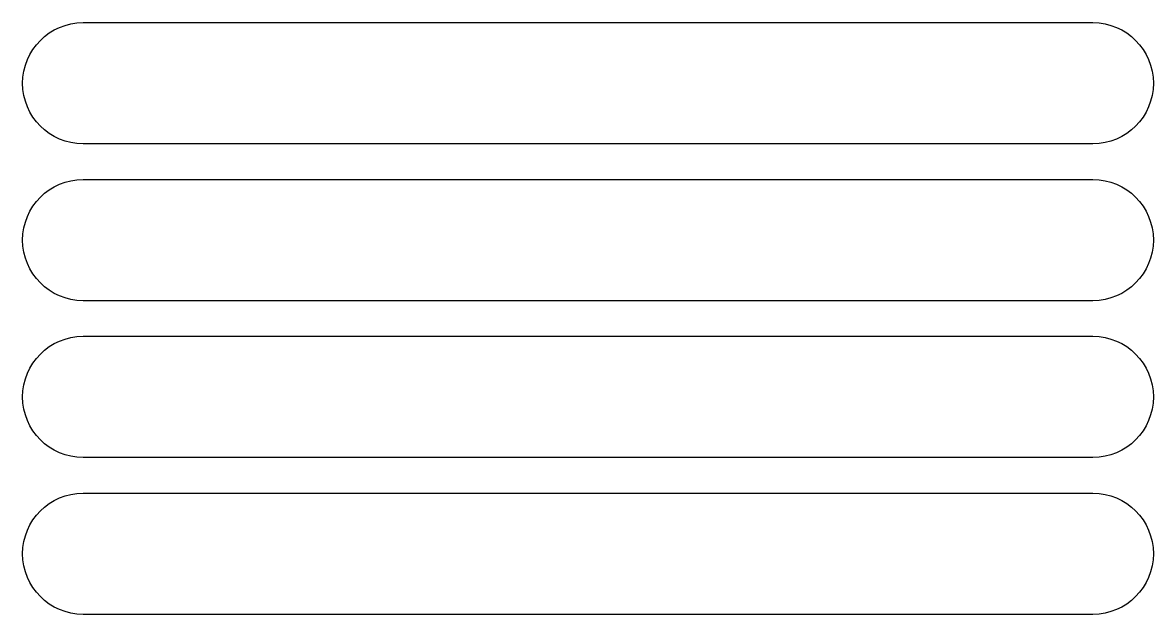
# Model space of a CAD drawing. Header units: millimetres. Extents: x 310.8 to 366.8, y 187.5 to 216.8.
import ezdxf

# ---------------------------------------------------------------- set-up
doc = ezdxf.new("R2010")
doc.units = ezdxf.units.MM
doc.header["$MEASUREMENT"] = 0
doc.layers.get('0').update_dxf_attribs({"lineweight": 0})

msp = doc.modelspace()

# ---------------------------------------------------------------- linework, layer by layer
at = {"color": 7, "lineweight": 25}
for points in [[(363.843, 210.792), (365.5, 210.792), (366.843, 212.135), (366.843, 213.792), (366.843, 215.449), (365.5, 216.792), (363.843, 216.792), (363.843, 216.792), (313.843, 216.792), (313.843, 216.792), (312.186, 216.792), (310.843, 215.449), (310.843, 213.792), (310.843, 212.135), (312.186, 210.792), (313.843, 210.792), (313.843, 210.792), (363.843, 210.792), (363.843, 210.792)], [(363.843, 203.028), (365.5, 203.028), (366.843, 204.371), (366.843, 206.028), (366.843, 207.685), (365.5, 209.028), (363.843, 209.028), (363.843, 209.028), (313.843, 209.028), (313.843, 209.028), (312.186, 209.028), (310.843, 207.685), (310.843, 206.028), (310.843, 204.371), (312.186, 203.028), (313.843, 203.028), (313.843, 203.028), (363.843, 203.028), (363.843, 203.028)], [(363.843, 195.264), (365.5, 195.264), (366.843, 196.607), (366.843, 198.264), (366.843, 199.921), (365.5, 201.264), (363.843, 201.264), (363.843, 201.264), (313.843, 201.264), (313.843, 201.264), (312.186, 201.264), (310.843, 199.921), (310.843, 198.264), (310.843, 196.607), (312.186, 195.264), (313.843, 195.264), (313.843, 195.264), (363.843, 195.264), (363.843, 195.264)], [(363.843, 187.5), (365.5, 187.5), (366.843, 188.843), (366.843, 190.5), (366.843, 192.157), (365.5, 193.5), (363.843, 193.5), (363.843, 193.5), (313.843, 193.5), (313.843, 193.5), (312.186, 193.5), (310.843, 192.157), (310.843, 190.5), (310.843, 188.843), (312.186, 187.5), (313.843, 187.5), (313.843, 187.5), (363.843, 187.5), (363.843, 187.5)]]:
    msp.add_open_spline(points, degree=3, knots=[0, 0, 0, 0, 1, 1, 1, 2, 2, 2, 3, 3, 3, 4, 4, 4, 5, 5, 5, 6, 6, 6, 6], dxfattribs=at)

doc.saveas('drawing.dxf')
